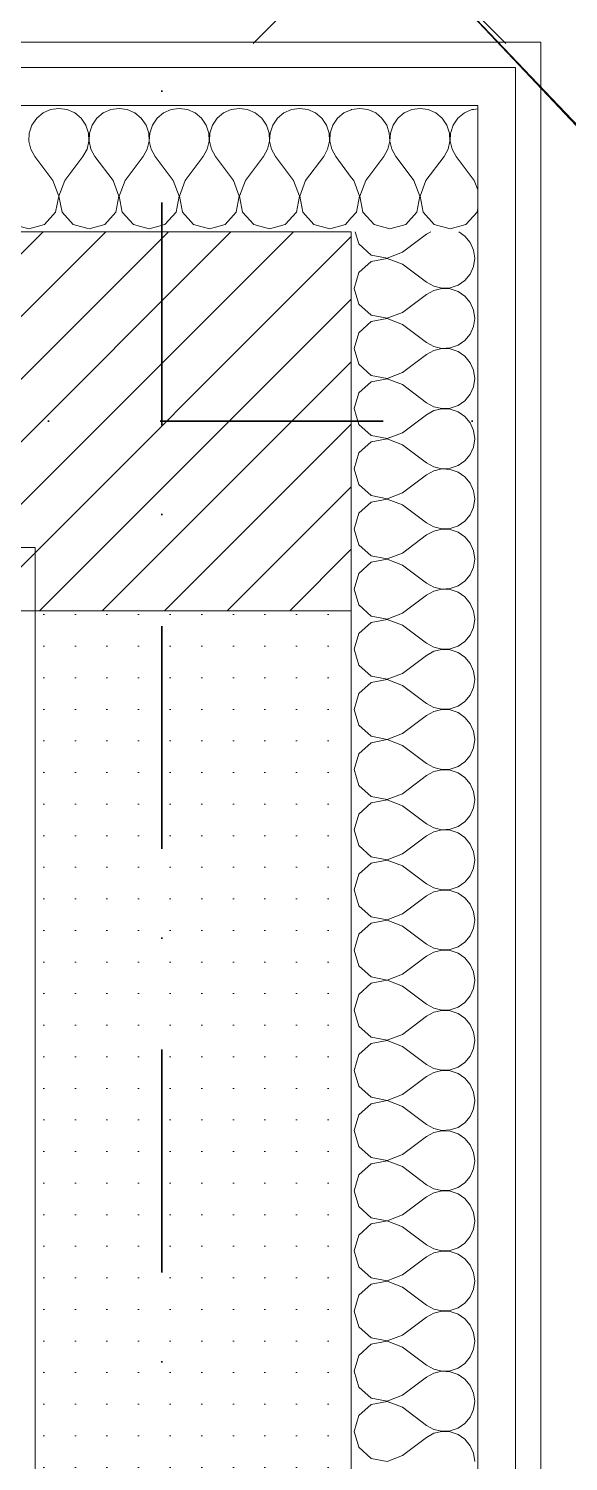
# Model space of a CAD drawing. Header units: millimetres. Extents: x 1322820 to 1391563, y 1051909 to 1098256.
# Drawn here: x 1365973 to 1366400, y 1089847 to 1090981 of the extents above; entities that cross this region are included whole.
import ezdxf
from ezdxf.enums import TextEntityAlignment as Align

# ---------------------------------------------------------------- set-up
doc = ezdxf.new("R2010")
doc.units = ezdxf.units.MM
doc.header["$MEASUREMENT"] = 0
doc.linetypes.add('AStair_dashed', pattern=[1800, 800, -1000])
doc.linetypes.add('Dot & Dashed', pattern=[335.138881, 176.388884, -88.194442, 0, -70.555556])
doc.layers.get('0').update_dxf_attribs({"true_color": 0x787878})
for name, color, linetype, lineweight, true_color in [('arhitectura - adnotatii_Pen_No__1', 7, 'Continuous', 13, 0x787878), ('arhitectura - decoratii fatada_Pen_No__101', 7, 'Continuous', 13, 0x787878), ('arhitectura - ghena_Pen_No__21', 7, 'Continuous', 20, 0x787878), ('New_arhitectura - axe_Pen_No__201', 7, 'Continuous', 35, 0x787878), ('New_arhitectura - desen 2D_Pen_No__2', 7, 'Continuous', 13, 0x787878), ('New_arhitectura - suprafete DTAC_Pen_No__14', 7, 'Continuous', 18, 0x787878), ('New_rezistenta - pereti de rezistenta_Pen_No__1', 7, 'Continuous', 13, 0x787878), ('New_rezistenta - pereti de rezistenta_Pen_No__21', 7, 'Continuous', 20, 0x787878), ('New_rezistenta - stalpi_Pen_No__1', 7, 'Continuous', 13, 0x787878)]:
    doc.layers.add(name, color=color, linetype=linetype, lineweight=lineweight, true_color=true_color)
for name, color, linetype, true_color in [('arhitectura - decoratii fatada', 7, 'Continuous', 0x787878), ('arhitectura - ghena', 7, 'Continuous', 0x787878), ('New_arhitectura - axe', 7, 'Continuous', 0x787878), ('New_rezistenta - pereti de rezistenta', 7, 'Continuous', 0x787878), ('New_rezistenta - stalpi', 7, 'Continuous', 0x787878)]:
    doc.layers.add(name, color=color, linetype=linetype, true_color=true_color)
doc.styles.add('GENERATED_STYLE_1', font='arialbd.ttf')
doc.dimstyles.new('GENERATED_STYLE__2', dxfattribs={"dimtxt": 0.18, "dimasz": 76, "dimexe": 0.18, "dimexo": 0.0625, "dimgap": 0.09, "dimtad": 0, "dimtih": 1, "dimtoh": 1, "dimdec": 4, "dimzin": 0, "dimdsep": 46, "dimcen": 0.09, "dimadec": 0, "dimazin": 0, "dimtfac": 1, "dimtdec": 4, "dimtmove": 0, "dimatfit": 3, "dimldrblk": 'ARROWHEAD_16', "dimfxl": 1, "dimtolj": 1, "dimtzin": 0, "dimarcsym": 0})

# ---------------------------------------------------------------- blocks, each defined once
blk = doc.blocks.new('*X80', base_point=(1356235.2, 1078942.6))
at = {"layer": 'New_rezistenta - pereti de rezistenta_Pen_No__1', "color": 7, "linetype": 'Continuous', "lineweight": 13}
for p, q in [((1366328.5, 1090917.9), (1366325.5, 1090917.5)), ((1366306.6, 1090892.3), (1366306.3, 1090898.3)), ((1366307.1, 1090898.8), (1366306.8, 1090892.3)), ((1366307.2, 1090899.3), (1366307.1, 1090898.8)), ((1366301.9, 1090880.1), (1366305.1, 1090885.9)), ((1366305.1, 1090885.9), (1366306.6, 1090892.3)), ((1366306.8, 1090892.3), (1366308.2, 1090885.9)), ((1366308.2, 1090885.9), (1366311.4, 1090880.1)), ((1366287.6, 1090861.1), (1366301.9, 1090880.1)), ((1366325.7, 1090861.1), (1366311.4, 1090880.1)), ((1366278.1, 1090861.1), (1366274.2, 1090866.3)), ((1366282.8, 1090848.9), (1366278.1, 1090861.1)), ((1366287.6, 1090861.1), (1366283, 1090848.9)), ((1366328.5, 1090853.7), (1366325.7, 1090861.1)), ((1366280.3, 1090836.1), (1366282.8, 1090848.9)), ((1366283, 1090848.9), (1366285.4, 1090836.1)), ((1366328, 1090836.1), (1366328.5, 1090839.2)), ((1366240.8, 1090832.8), (1366246.5, 1090826.5)), ((1366271.6, 1090826.5), (1366280.3, 1090836.1)), ((1366285.4, 1090836.1), (1366294.1, 1090826.5)), ((1366319.2, 1090826.5), (1366328, 1090836.1)), ((1366246.5, 1090826.5), (1366259, 1090823)), ((1366259, 1090823), (1366271.6, 1090826.5)), ((1366294.1, 1090826.5), (1366306.7, 1090823)), ((1366306.7, 1090823), (1366319.2, 1090826.5))]:
    blk.add_line(p, q, dxfattribs=at)
blk = doc.blocks.new('*X81', base_point=(1356235.2, 1078942.6))
at = {"layer": 'New_rezistenta - pereti de rezistenta_Pen_No__1', "color": 7, "linetype": 'Continuous', "lineweight": 13}
for p, q in [((1365997.1, 1090918.2), (1365990.6, 1090917.3)), ((1366003.6, 1090917.3), (1365997.1, 1090918.2)), ((1366044.8, 1090918.2), (1366038.3, 1090917.3)), ((1366051.3, 1090917.3), (1366044.8, 1090918.2)), ((1366092.4, 1090918.2), (1366085.9, 1090917.3)), ((1366098.9, 1090917.3), (1366092.4, 1090918.2)), ((1366140, 1090918.2), (1366133.5, 1090917.3)), ((1366146.5, 1090917.3), (1366140, 1090918.2)), ((1366187.6, 1090918.2), (1366181.1, 1090917.3)), ((1366194.1, 1090917.3), (1366187.6, 1090918.2)), ((1365979.6, 1090910.5), (1365975.8, 1090905.1)), ((1365984.6, 1090914.7), (1365979.6, 1090910.5)), ((1365990.6, 1090917.3), (1365984.6, 1090914.7)), ((1366009.7, 1090914.7), (1366003.6, 1090917.3)), ((1366014.7, 1090910.5), (1366009.7, 1090914.7)), ((1366018.4, 1090905.1), (1366014.7, 1090910.5)), ((1366027.2, 1090910.5), (1366023.5, 1090905.1)), ((1366032.2, 1090914.7), (1366027.2, 1090910.5)), ((1366038.3, 1090917.3), (1366032.2, 1090914.7)), ((1366057.3, 1090914.7), (1366051.3, 1090917.3)), ((1366062.3, 1090910.5), (1366057.3, 1090914.7)), ((1366066.1, 1090905.1), (1366062.3, 1090910.5)), ((1366074.8, 1090910.5), (1366071.1, 1090905.1)), ((1366079.9, 1090914.7), (1366074.8, 1090910.5)), ((1366085.9, 1090917.3), (1366079.9, 1090914.7)), ((1366104.9, 1090914.7), (1366098.9, 1090917.3)), ((1366110, 1090910.5), (1366104.9, 1090914.7)), ((1366113.7, 1090905.1), (1366110, 1090910.5)), ((1366122.4, 1090910.5), (1366118.7, 1090905.1)), ((1366127.5, 1090914.7), (1366122.4, 1090910.5)), ((1366133.5, 1090917.3), (1366127.5, 1090914.7)), ((1366152.5, 1090914.7), (1366146.5, 1090917.3)), ((1366157.6, 1090910.5), (1366152.5, 1090914.7)), ((1366161.3, 1090905.1), (1366157.6, 1090910.5)), ((1366170, 1090910.5), (1366166.3, 1090905.1)), ((1366175.1, 1090914.7), (1366170, 1090910.5)), ((1366181.1, 1090917.3), (1366175.1, 1090914.7)), ((1366200.1, 1090914.7), (1366194.1, 1090917.3)), ((1366205.2, 1090910.5), (1366200.1, 1090914.7)), ((1366208.9, 1090905.1), (1366205.2, 1090910.5)), ((1366217.7, 1090910.5), (1366213.9, 1090905.1)), ((1366222.7, 1090914.7), (1366217.7, 1090910.5)), ((1366228.5, 1090917.2), (1366222.7, 1090914.7)), ((1365973.7, 1090898.8), (1365973.4, 1090892.3)), ((1365975.8, 1090905.1), (1365973.7, 1090898.8)), ((1366020.5, 1090898.8), (1366018.4, 1090905.1)), ((1366020.9, 1090892.3), (1366020.5, 1090898.8)), ((1366021.4, 1090898.8), (1366021, 1090892.3)), ((1366023.5, 1090905.1), (1366021.4, 1090898.8)), ((1366068.2, 1090898.8), (1366066.1, 1090905.1)), ((1366068.5, 1090892.3), (1366068.2, 1090898.8)), ((1366069, 1090898.8), (1366068.7, 1090892.3)), ((1366071.1, 1090905.1), (1366069, 1090898.8)), ((1366115.8, 1090898.8), (1366113.7, 1090905.1)), ((1366116.1, 1090892.3), (1366115.8, 1090898.8)), ((1366116.6, 1090898.8), (1366116.3, 1090892.3)), ((1366118.7, 1090905.1), (1366116.6, 1090898.8)), ((1366163.4, 1090898.8), (1366161.3, 1090905.1)), ((1366163.7, 1090892.3), (1366163.4, 1090898.8)), ((1366164.2, 1090898.8), (1366163.9, 1090892.3)), ((1366166.3, 1090905.1), (1366164.2, 1090898.8)), ((1366211, 1090898.8), (1366208.9, 1090905.1)), ((1366211.3, 1090892.3), (1366211, 1090898.8)), ((1366211.8, 1090898.8), (1366211.5, 1090892.3)), ((1366213.9, 1090905.1), (1366211.8, 1090898.8)), ((1365973.4, 1090892.3), (1365974.9, 1090885.9)), ((1365974.9, 1090885.9), (1365978.1, 1090880.1)), ((1366016.2, 1090880.1), (1366019.4, 1090885.9)), ((1366019.4, 1090885.9), (1366020.9, 1090892.3)), ((1366021, 1090892.3), (1366022.5, 1090885.9)), ((1366022.5, 1090885.9), (1366025.7, 1090880.1)), ((1366063.8, 1090880.1), (1366067, 1090885.9)), ((1366067, 1090885.9), (1366068.5, 1090892.3)), ((1366068.7, 1090892.3), (1366070.2, 1090885.9)), ((1366070.2, 1090885.9), (1366073.3, 1090880.1)), ((1366111.4, 1090880.1), (1366114.6, 1090885.9)), ((1366114.6, 1090885.9), (1366116.1, 1090892.3)), ((1366116.3, 1090892.3), (1366117.8, 1090885.9)), ((1366117.8, 1090885.9), (1366121, 1090880.1)), ((1366159, 1090880.1), (1366162.2, 1090885.9)), ((1366162.2, 1090885.9), (1366163.7, 1090892.3)), ((1366163.9, 1090892.3), (1366165.4, 1090885.9)), ((1366165.4, 1090885.9), (1366168.6, 1090880.1)), ((1366206.7, 1090880.1), (1366209.8, 1090885.9)), ((1366209.8, 1090885.9), (1366211.3, 1090892.3)), ((1366211.5, 1090892.3), (1366213, 1090885.9)), ((1366213, 1090885.9), (1366216.2, 1090880.1)), ((1365992.4, 1090861.1), (1365978.1, 1090880.1)), ((1366001.9, 1090861.1), (1366016.2, 1090880.1)), ((1366040, 1090861.1), (1366025.7, 1090880.1)), ((1366049.5, 1090861.1), (1366063.8, 1090880.1)), ((1366087.6, 1090861.1), (1366073.3, 1090880.1)), ((1366097.1, 1090861.1), (1366111.4, 1090880.1)), ((1366135.2, 1090861.1), (1366121, 1090880.1)), ((1366144.8, 1090861.1), (1366159, 1090880.1)), ((1366182.9, 1090861.1), (1366168.6, 1090880.1)), ((1366192.4, 1090861.1), (1366206.7, 1090880.1)), ((1366228.5, 1090863.7), (1366216.2, 1090880.1)), ((1365997, 1090848.9), (1365992.4, 1090861.1)), ((1366001.9, 1090861.1), (1365997.2, 1090848.9)), ((1366044.7, 1090848.9), (1366040, 1090861.1)), ((1366049.5, 1090861.1), (1366044.9, 1090848.9)), ((1366092.3, 1090848.9), (1366087.6, 1090861.1)), ((1366097.1, 1090861.1), (1366092.5, 1090848.9)), ((1366139.9, 1090848.9), (1366135.2, 1090861.1)), ((1366144.8, 1090861.1), (1366140.1, 1090848.9)), ((1366187.5, 1090848.9), (1366182.9, 1090861.1)), ((1366192.4, 1090861.1), (1366187.7, 1090848.9)), ((1365994.6, 1090836.1), (1365997, 1090848.9)), ((1365997.2, 1090848.9), (1365999.7, 1090836.1)), ((1366042.2, 1090836.1), (1366044.7, 1090848.9)), ((1366044.9, 1090848.9), (1366047.3, 1090836.1)), ((1366089.9, 1090836.1), (1366092.3, 1090848.9)), ((1366092.5, 1090848.9), (1366094.9, 1090836.1)), ((1366137.5, 1090836.1), (1366139.9, 1090848.9)), ((1366140.1, 1090848.9), (1366142.5, 1090836.1)), ((1366185.1, 1090836.1), (1366187.5, 1090848.9)), ((1366187.7, 1090848.9), (1366190.1, 1090836.1)), ((1365985.8, 1090826.5), (1365994.6, 1090836.1)), ((1365999.7, 1090836.1), (1366008.4, 1090826.5)), ((1366033.5, 1090826.5), (1366042.2, 1090836.1)), ((1366047.3, 1090836.1), (1366056.1, 1090826.5)), ((1366081.1, 1090826.5), (1366089.9, 1090836.1)), ((1366094.9, 1090836.1), (1366103.7, 1090826.5)), ((1366128.7, 1090826.5), (1366137.5, 1090836.1)), ((1366142.5, 1090836.1), (1366151.3, 1090826.5)), ((1366176.3, 1090826.5), (1366185.1, 1090836.1)), ((1366190.1, 1090836.1), (1366198.9, 1090826.5)), ((1366223.9, 1090826.5), (1366228.5, 1090831.6)), ((1365960.8, 1090826.5), (1365973.3, 1090823)), ((1365973.3, 1090823), (1365985.8, 1090826.5)), ((1366008.4, 1090826.5), (1366021, 1090823)), ((1366021, 1090823), (1366033.5, 1090826.5)), ((1366056.1, 1090826.5), (1366068.6, 1090823)), ((1366068.6, 1090823), (1366081.1, 1090826.5)), ((1366103.7, 1090826.5), (1366116.2, 1090823)), ((1366116.2, 1090823), (1366128.7, 1090826.5)), ((1366151.3, 1090826.5), (1366163.8, 1090823)), ((1366163.8, 1090823), (1366176.3, 1090826.5)), ((1366198.9, 1090826.5), (1366211.4, 1090823)), ((1366211.4, 1090823), (1366223.9, 1090826.5))]:
    blk.add_line(p, q, dxfattribs=at)
blk = doc.blocks.new('*X82', base_point=(1356235.2, 1078942.6))
at = {"layer": 'New_rezistenta - pereti de rezistenta_Pen_No__1', "color": 7, "linetype": 'Continuous', "lineweight": 13}
for p, q in [((1366235.2, 1090918.2), (1366228.7, 1090917.3)), ((1366241.7, 1090917.3), (1366235.2, 1090918.2)), ((1366282.9, 1090918.2), (1366276.3, 1090917.3)), ((1366289.4, 1090917.3), (1366282.9, 1090918.2)), ((1366228.7, 1090917.3), (1366228.5, 1090917.2)), ((1366247.8, 1090914.7), (1366241.7, 1090917.3)), ((1366252.8, 1090910.5), (1366247.8, 1090914.7)), ((1366256.5, 1090905.1), (1366252.8, 1090910.5)), ((1366265.3, 1090910.5), (1366261.6, 1090905.1)), ((1366270.3, 1090914.7), (1366265.3, 1090910.5)), ((1366276.3, 1090917.3), (1366270.3, 1090914.7)), ((1366295.4, 1090914.7), (1366289.4, 1090917.3)), ((1366300.4, 1090910.5), (1366295.4, 1090914.7)), ((1366304.2, 1090905.1), (1366300.4, 1090910.5)), ((1366312.9, 1090910.5), (1366309.2, 1090905.1)), ((1366318, 1090914.7), (1366312.9, 1090910.5)), ((1366324, 1090917.3), (1366318, 1090914.7)), ((1366325.5, 1090917.5), (1366324, 1090917.3)), ((1366258.6, 1090898.8), (1366256.5, 1090905.1)), ((1366258.9, 1090892.3), (1366258.6, 1090898.8)), ((1366259.5, 1090898.8), (1366259.1, 1090892.3)), ((1366261.6, 1090905.1), (1366259.5, 1090898.8)), ((1366306.3, 1090898.8), (1366304.2, 1090905.1)), ((1366306.3, 1090898.3), (1366306.3, 1090898.8)), ((1366309.2, 1090905.1), (1366307.2, 1090899.3)), ((1366254.3, 1090880.1), (1366257.5, 1090885.9)), ((1366257.5, 1090885.9), (1366258.9, 1090892.3)), ((1366259.1, 1090892.3), (1366260.6, 1090885.9)), ((1366260.6, 1090885.9), (1366263.8, 1090880.1)), ((1366240, 1090861.1), (1366254.3, 1090880.1)), ((1366274.2, 1090866.3), (1366263.8, 1090880.1)), ((1366230.5, 1090861.1), (1366228.5, 1090863.7)), ((1366235.1, 1090848.9), (1366230.5, 1090861.1)), ((1366240, 1090861.1), (1366235.3, 1090848.9)), ((1366232.7, 1090836.1), (1366235.1, 1090848.9)), ((1366235.3, 1090848.9), (1366237.7, 1090836.1)), ((1366228.5, 1090831.6), (1366232.7, 1090836.1)), ((1366237.7, 1090836.1), (1366240.8, 1090832.8))]:
    blk.add_line(p, q, dxfattribs=at)
blk = doc.blocks.new('Wall_29_1', base_point=(1361828.5, 1090570.6))
at = {"layer": 'New_rezistenta - pereti de rezistenta_Pen_No__21', "color": 7, "linetype": 'Continuous', "lineweight": 20}
for p, q in [((1366228.5, 1090920.6), (1361828.5, 1090920.6)), ((1366328.5, 1090920.6), (1366228.5, 1090920.6)), ((1366328.5, 1090820.6), (1366328.5, 1090920.6))]:
    blk.add_line(p, q, dxfattribs=at)
at = {"layer": 'New_rezistenta - pereti de rezistenta_Pen_No__21', "color": 7, "linetype": 'Continuous', "lineweight": 20, "flags": 128}
for points in [[(1366358.5, 1090950.6), (1361828.5, 1090950.6)], [(1366358.5, 1090950.6), (1366358.5, 1090920.6)]]:
    blk.add_lwpolyline(points, dxfattribs=at)
at = {"layer": 'New_rezistenta - pereti de rezistenta', "color": 2, "lineweight": 13}
for name in ['*X81', '*X82', '*X80']:
    blk.add_blockref(name, (1356235.2, 1078942.6), dxfattribs=at)
blk = doc.blocks.new('*X91', base_point=(1356235.2, 1078942.6))
at = {"layer": 'New_rezistenta - pereti de rezistenta_Pen_No__1', "color": 7, "linetype": 'Continuous', "lineweight": 13}
for p, q in [((1366231.7, 1090820.6), (1366234.5, 1090811)), ((1366269, 1090804.5), (1366288.1, 1090818.8)), ((1366291.4, 1090820.6), (1366288.1, 1090818.8)), ((1366318.4, 1090817.3), (1366313.6, 1090820.6)), ((1366322.6, 1090812.2), (1366318.4, 1090817.3)), ((1366234.5, 1090811), (1366244.1, 1090802.2)), ((1366325.3, 1090806.2), (1366322.6, 1090812.2)), ((1366326.2, 1090799.7), (1366325.3, 1090806.2)), ((1366244.1, 1090797.2), (1366234.5, 1090788.4)), ((1366244.1, 1090802.2), (1366256.9, 1090799.8)), ((1366256.9, 1090799.6), (1366244.1, 1090797.2)), ((1366256.9, 1090799.8), (1366269, 1090804.5)), ((1366269, 1090795), (1366256.9, 1090799.6)), ((1366269, 1090795), (1366288.1, 1090780.7)), ((1366325.3, 1090793.2), (1366326.2, 1090799.7)), ((1366234.5, 1090788.4), (1366230.9, 1090775.9)), ((1366313, 1090778.4), (1366318.4, 1090782.1)), ((1366318.4, 1090782.1), (1366322.6, 1090787.2)), ((1366322.6, 1090787.2), (1366325.3, 1090793.2)), ((1366230.9, 1090775.9), (1366234.5, 1090763.4)), ((1366269, 1090756.9), (1366288.1, 1090771.1)), ((1366288.1, 1090780.7), (1366293.8, 1090777.5)), ((1366293.8, 1090774.3), (1366288.1, 1090771.1)), ((1366293.8, 1090777.5), (1366300.2, 1090776)), ((1366300.2, 1090775.8), (1366293.8, 1090774.3)), ((1366300.2, 1090776), (1366306.8, 1090776.3)), ((1366306.8, 1090775.5), (1366300.2, 1090775.8)), ((1366306.8, 1090776.3), (1366313, 1090778.4)), ((1366313, 1090773.4), (1366306.8, 1090775.5)), ((1366318.4, 1090769.7), (1366313, 1090773.4)), ((1366234.5, 1090763.4), (1366244.1, 1090754.6)), ((1366322.6, 1090764.6), (1366318.4, 1090769.7)), ((1366325.3, 1090758.6), (1366322.6, 1090764.6)), ((1366244.1, 1090749.6), (1366234.5, 1090740.8)), ((1366244.1, 1090754.6), (1366256.9, 1090752.2)), ((1366256.9, 1090752), (1366244.1, 1090749.6)), ((1366256.9, 1090752.2), (1366269, 1090756.9)), ((1366269, 1090747.3), (1366256.9, 1090752)), ((1366326.2, 1090752.1), (1366325.3, 1090758.6)), ((1366325.3, 1090745.6), (1366326.2, 1090752.1)), ((1366234.5, 1090740.8), (1366230.9, 1090728.3)), ((1366269, 1090747.3), (1366288.1, 1090733)), ((1366318.4, 1090734.5), (1366322.6, 1090739.6)), ((1366322.6, 1090739.6), (1366325.3, 1090745.6)), ((1366230.9, 1090728.3), (1366234.5, 1090715.8)), ((1366288.1, 1090733), (1366293.8, 1090729.9)), ((1366293.8, 1090726.7), (1366288.1, 1090723.5)), ((1366293.8, 1090729.9), (1366300.2, 1090728.4)), ((1366300.2, 1090728.2), (1366293.8, 1090726.7)), ((1366300.2, 1090728.4), (1366306.8, 1090728.7)), ((1366306.8, 1090727.9), (1366300.2, 1090728.2)), ((1366306.8, 1090728.7), (1366313, 1090730.8)), ((1366313, 1090725.8), (1366306.8, 1090727.9)), ((1366313, 1090730.8), (1366318.4, 1090734.5)), ((1366318.4, 1090722.1), (1366313, 1090725.8)), ((1366234.5, 1090715.8), (1366244.1, 1090707)), ((1366269, 1090709.2), (1366288.1, 1090723.5)), ((1366322.6, 1090717), (1366318.4, 1090722.1)), ((1366325.3, 1090711), (1366322.6, 1090717)), ((1366244.1, 1090707), (1366256.9, 1090704.6)), ((1366256.9, 1090704.4), (1366244.1, 1090702)), ((1366256.9, 1090704.6), (1366269, 1090709.2)), ((1366269, 1090699.7), (1366256.9, 1090704.4)), ((1366326.2, 1090704.5), (1366325.3, 1090711)), ((1366325.3, 1090698), (1366326.2, 1090704.5)), ((1366234.5, 1090693.2), (1366230.9, 1090680.7)), ((1366244.1, 1090702), (1366234.5, 1090693.2)), ((1366269, 1090699.7), (1366288.1, 1090685.4)), ((1366318.4, 1090686.9), (1366322.6, 1090692)), ((1366322.6, 1090692), (1366325.3, 1090698)), ((1366230.9, 1090680.7), (1366234.5, 1090668.1)), ((1366288.1, 1090685.4), (1366293.8, 1090682.2)), ((1366293.8, 1090682.2), (1366300.2, 1090680.8)), ((1366300.2, 1090680.6), (1366293.8, 1090679.1)), ((1366300.2, 1090680.8), (1366306.8, 1090681.1)), ((1366306.8, 1090680.3), (1366300.2, 1090680.6)), ((1366306.8, 1090681.1), (1366313, 1090683.2)), ((1366313, 1090678.2), (1366306.8, 1090680.3)), ((1366313, 1090683.2), (1366318.4, 1090686.9)), ((1366269, 1090661.6), (1366288.1, 1090675.9)), ((1366293.8, 1090679.1), (1366288.1, 1090675.9)), ((1366318.4, 1090674.4), (1366313, 1090678.2)), ((1366322.6, 1090669.4), (1366318.4, 1090674.4)), ((1366325.3, 1090663.4), (1366322.6, 1090669.4)), ((1366234.5, 1090668.1), (1366244.1, 1090659.4)), ((1366244.1, 1090659.4), (1366256.9, 1090657)), ((1366256.9, 1090657), (1366269, 1090661.6)), ((1366326.2, 1090656.9), (1366325.3, 1090663.4)), ((1366244.1, 1090654.3), (1366234.5, 1090645.6)), ((1366256.9, 1090656.8), (1366244.1, 1090654.3)), ((1366269, 1090652.1), (1366256.9, 1090656.8)), ((1366269, 1090652.1), (1366288.1, 1090637.8)), ((1366322.6, 1090644.3), (1366325.3, 1090650.3)), ((1366325.3, 1090650.3), (1366326.2, 1090656.9)), ((1366234.5, 1090645.6), (1366230.9, 1090633)), ((1366288.1, 1090637.8), (1366293.8, 1090634.6)), ((1366293.8, 1090634.6), (1366300.2, 1090633.1)), ((1366306.8, 1090633.5), (1366313, 1090635.6)), ((1366313, 1090635.6), (1366318.4, 1090639.3)), ((1366318.4, 1090639.3), (1366322.6, 1090644.3)), ((1366230.9, 1090633), (1366234.5, 1090620.5)), ((1366269, 1090614), (1366288.1, 1090628.3)), ((1366293.8, 1090631.5), (1366288.1, 1090628.3)), ((1366300.2, 1090633), (1366293.8, 1090631.5)), ((1366300.2, 1090633.1), (1366306.8, 1090633.5)), ((1366306.8, 1090632.6), (1366300.2, 1090633)), ((1366313, 1090630.5), (1366306.8, 1090632.6)), ((1366318.4, 1090626.8), (1366313, 1090630.5)), ((1366322.6, 1090621.8), (1366318.4, 1090626.8)), ((1366234.5, 1090620.5), (1366244.1, 1090611.8)), ((1366256.9, 1090609.3), (1366269, 1090614)), ((1366325.3, 1090615.7), (1366322.6, 1090621.8)), ((1366326.2, 1090609.2), (1366325.3, 1090615.7)), ((1366244.1, 1090606.7), (1366234.5, 1090597.9)), ((1366244.1, 1090611.8), (1366256.9, 1090609.3)), ((1366256.9, 1090609.1), (1366244.1, 1090606.7)), ((1366269, 1090604.5), (1366256.9, 1090609.1)), ((1366269, 1090604.5), (1366288.1, 1090590.2)), ((1366322.6, 1090596.7), (1366325.3, 1090602.7)), ((1366325.3, 1090602.7), (1366326.2, 1090609.2)), ((1366234.5, 1090597.9), (1366230.9, 1090585.4)), ((1366288.1, 1090590.2), (1366293.8, 1090587)), ((1366313, 1090587.9), (1366318.4, 1090591.7)), ((1366318.4, 1090591.7), (1366322.6, 1090596.7)), ((1366230.9, 1090585.4), (1366234.5, 1090572.9)), ((1366269, 1090566.4), (1366288.1, 1090580.7)), ((1366293.8, 1090583.8), (1366288.1, 1090580.7)), ((1366293.8, 1090587), (1366300.2, 1090585.5)), ((1366300.2, 1090585.3), (1366293.8, 1090583.8)), ((1366300.2, 1090585.5), (1366306.8, 1090585.8)), ((1366306.8, 1090585), (1366300.2, 1090585.3)), ((1366306.8, 1090585.8), (1366313, 1090587.9)), ((1366313, 1090582.9), (1366306.8, 1090585)), ((1366318.4, 1090579.2), (1366313, 1090582.9)), ((1366322.6, 1090574.1), (1366318.4, 1090579.2)), ((1366234.5, 1090572.9), (1366244.1, 1090564.1)), ((1366325.3, 1090568.1), (1366322.6, 1090574.1)), ((1366326.2, 1090561.6), (1366325.3, 1090568.1)), ((1366244.1, 1090559.1), (1366234.5, 1090550.3)), ((1366244.1, 1090564.1), (1366256.9, 1090561.7)), ((1366256.9, 1090561.5), (1366244.1, 1090559.1)), ((1366256.9, 1090561.7), (1366269, 1090566.4)), ((1366269, 1090556.9), (1366256.9, 1090561.5)), ((1366269, 1090556.9), (1366288.1, 1090542.6)), ((1366322.6, 1090549.1), (1366325.3, 1090555.1)), ((1366325.3, 1090555.1), (1366326.2, 1090561.6)), ((1366234.5, 1090550.3), (1366230.9, 1090537.8)), ((1366313, 1090540.3), (1366318.4, 1090544)), ((1366318.4, 1090544), (1366322.6, 1090549.1)), ((1366230.9, 1090537.8), (1366234.5, 1090525.3)), ((1366269, 1090518.8), (1366288.1, 1090533)), ((1366288.1, 1090542.6), (1366293.8, 1090539.4)), ((1366293.8, 1090536.2), (1366288.1, 1090533)), ((1366293.8, 1090539.4), (1366300.2, 1090537.9)), ((1366300.2, 1090537.7), (1366293.8, 1090536.2)), ((1366300.2, 1090537.9), (1366306.8, 1090538.2)), ((1366306.8, 1090537.4), (1366300.2, 1090537.7)), ((1366306.8, 1090538.2), (1366313, 1090540.3)), ((1366313, 1090535.3), (1366306.8, 1090537.4)), ((1366318.4, 1090531.6), (1366313, 1090535.3)), ((1366234.5, 1090525.3), (1366244.1, 1090516.5)), ((1366322.6, 1090526.5), (1366318.4, 1090531.6)), ((1366325.3, 1090520.5), (1366322.6, 1090526.5)), ((1366244.1, 1090511.5), (1366234.5, 1090502.7)), ((1366244.1, 1090516.5), (1366256.9, 1090514.1)), ((1366256.9, 1090513.9), (1366244.1, 1090511.5)), ((1366256.9, 1090514.1), (1366269, 1090518.8)), ((1366269, 1090509.2), (1366256.9, 1090513.9)), ((1366326.2, 1090514), (1366325.3, 1090520.5)), ((1366325.3, 1090507.5), (1366326.2, 1090514)), ((1366234.5, 1090502.7), (1366230.9, 1090490.2)), ((1366269, 1090509.2), (1366288.1, 1090495)), ((1366318.4, 1090496.4), (1366322.6, 1090501.5)), ((1366322.6, 1090501.5), (1366325.3, 1090507.5)), ((1366230.9, 1090490.2), (1366234.5, 1090477.7)), ((1366288.1, 1090495), (1366293.8, 1090491.8)), ((1366293.8, 1090488.6), (1366288.1, 1090485.4)), ((1366293.8, 1090491.8), (1366300.2, 1090490.3)), ((1366300.2, 1090490.1), (1366293.8, 1090488.6)), ((1366300.2, 1090490.3), (1366306.8, 1090490.6)), ((1366306.8, 1090489.8), (1366300.2, 1090490.1)), ((1366306.8, 1090490.6), (1366313, 1090492.7)), ((1366313, 1090487.7), (1366306.8, 1090489.8)), ((1366313, 1090492.7), (1366318.4, 1090496.4)), ((1366318.4, 1090484), (1366313, 1090487.7)), ((1366234.5, 1090477.7), (1366244.1, 1090468.9)), ((1366269, 1090471.1), (1366288.1, 1090485.4)), ((1366322.6, 1090478.9), (1366318.4, 1090484)), ((1366325.3, 1090472.9), (1366322.6, 1090478.9)), ((1366244.1, 1090468.9), (1366256.9, 1090466.5)), ((1366256.9, 1090466.3), (1366244.1, 1090463.9)), ((1366256.9, 1090466.5), (1366269, 1090471.1)), ((1366269, 1090461.6), (1366256.9, 1090466.3)), ((1366326.2, 1090466.4), (1366325.3, 1090472.9)), ((1366325.3, 1090459.9), (1366326.2, 1090466.4)), ((1366234.5, 1090455.1), (1366230.9, 1090442.6)), ((1366244.1, 1090463.9), (1366234.5, 1090455.1)), ((1366269, 1090461.6), (1366288.1, 1090447.3)), ((1366318.4, 1090448.8), (1366322.6, 1090453.9)), ((1366322.6, 1090453.9), (1366325.3, 1090459.9)), ((1366230.9, 1090442.6), (1366234.5, 1090430.1)), ((1366288.1, 1090447.3), (1366293.8, 1090444.2)), ((1366293.8, 1090444.2), (1366300.2, 1090442.7)), ((1366300.2, 1090442.5), (1366293.8, 1090441)), ((1366300.2, 1090442.7), (1366306.8, 1090443)), ((1366306.8, 1090442.2), (1366300.2, 1090442.5)), ((1366306.8, 1090443), (1366313, 1090445.1)), ((1366313, 1090440.1), (1366306.8, 1090442.2)), ((1366313, 1090445.1), (1366318.4, 1090448.8)), ((1366269, 1090423.5), (1366288.1, 1090437.8)), ((1366293.8, 1090441), (1366288.1, 1090437.8)), ((1366318.4, 1090436.3), (1366313, 1090440.1)), ((1366322.6, 1090431.3), (1366318.4, 1090436.3)), ((1366325.3, 1090425.3), (1366322.6, 1090431.3)), ((1366234.5, 1090430.1), (1366244.1, 1090421.3)), ((1366244.1, 1090421.3), (1366256.9, 1090418.9)), ((1366256.9, 1090418.9), (1366269, 1090423.5)), ((1366326.2, 1090418.8), (1366325.3, 1090425.3)), ((1366244.1, 1090416.2), (1366234.5, 1090407.5)), ((1366256.9, 1090418.7), (1366244.1, 1090416.2)), ((1366269, 1090414), (1366256.9, 1090418.7)), ((1366269, 1090414), (1366288.1, 1090399.7)), ((1366322.6, 1090406.2), (1366325.3, 1090412.3)), ((1366325.3, 1090412.3), (1366326.2, 1090418.8)), ((1366234.5, 1090407.5), (1366230.9, 1090395)), ((1366288.1, 1090399.7), (1366293.8, 1090396.5)), ((1366293.8, 1090396.5), (1366300.2, 1090395)), ((1366306.8, 1090395.4), (1366313, 1090397.5)), ((1366313, 1090397.5), (1366318.4, 1090401.2)), ((1366318.4, 1090401.2), (1366322.6, 1090406.2)), ((1366230.9, 1090395), (1366234.5, 1090382.4)), ((1366269, 1090375.9), (1366288.1, 1090390.2)), ((1366293.8, 1090393.4), (1366288.1, 1090390.2)), ((1366300.2, 1090394.9), (1366293.8, 1090393.4)), ((1366300.2, 1090395), (1366306.8, 1090395.4)), ((1366306.8, 1090394.5), (1366300.2, 1090394.9)), ((1366313, 1090392.4), (1366306.8, 1090394.5)), ((1366318.4, 1090388.7), (1366313, 1090392.4)), ((1366322.6, 1090383.7), (1366318.4, 1090388.7)), ((1366234.5, 1090382.4), (1366244.1, 1090373.7)), ((1366244.1, 1090373.7), (1366256.9, 1090371.2)), ((1366256.9, 1090371.2), (1366269, 1090375.9)), ((1366325.3, 1090377.6), (1366322.6, 1090383.7)), ((1366326.2, 1090371.1), (1366325.3, 1090377.6)), ((1366244.1, 1090368.6), (1366234.5, 1090359.8)), ((1366256.9, 1090371), (1366244.1, 1090368.6)), ((1366269, 1090366.4), (1366256.9, 1090371)), ((1366269, 1090366.4), (1366288.1, 1090352.1)), ((1366322.6, 1090358.6), (1366325.3, 1090364.6)), ((1366325.3, 1090364.6), (1366326.2, 1090371.1)), ((1366234.5, 1090359.8), (1366230.9, 1090347.3)), ((1366288.1, 1090352.1), (1366293.8, 1090348.9)), ((1366313, 1090349.8), (1366318.4, 1090353.6)), ((1366318.4, 1090353.6), (1366322.6, 1090358.6)), ((1366230.9, 1090347.3), (1366234.5, 1090334.8)), ((1366269, 1090328.3), (1366288.1, 1090342.6)), ((1366293.8, 1090345.7), (1366288.1, 1090342.6)), ((1366293.8, 1090348.9), (1366300.2, 1090347.4)), ((1366300.2, 1090347.2), (1366293.8, 1090345.7)), ((1366300.2, 1090347.4), (1366306.8, 1090347.7)), ((1366306.8, 1090346.9), (1366300.2, 1090347.2)), ((1366306.8, 1090347.7), (1366313, 1090349.8)), ((1366313, 1090344.8), (1366306.8, 1090346.9)), ((1366318.4, 1090341.1), (1366313, 1090344.8)), ((1366322.6, 1090336), (1366318.4, 1090341.1)), ((1366234.5, 1090334.8), (1366244.1, 1090326)), ((1366256.9, 1090323.6), (1366269, 1090328.3)), ((1366325.3, 1090330), (1366322.6, 1090336)), ((1366326.2, 1090323.5), (1366325.3, 1090330)), ((1366244.1, 1090321), (1366234.5, 1090312.2)), ((1366244.1, 1090326), (1366256.9, 1090323.6)), ((1366256.9, 1090323.4), (1366244.1, 1090321)), ((1366269, 1090318.8), (1366256.9, 1090323.4)), ((1366269, 1090318.8), (1366288.1, 1090304.5)), ((1366322.6, 1090311), (1366325.3, 1090317)), ((1366325.3, 1090317), (1366326.2, 1090323.5)), ((1366234.5, 1090312.2), (1366230.9, 1090299.7)), ((1366313, 1090302.2), (1366318.4, 1090305.9)), ((1366318.4, 1090305.9), (1366322.6, 1090311)), ((1366230.9, 1090299.7), (1366234.5, 1090287.2)), ((1366269, 1090280.7), (1366288.1, 1090295)), ((1366288.1, 1090304.5), (1366293.8, 1090301.3)), ((1366293.8, 1090298.1), (1366288.1, 1090295)), ((1366293.8, 1090301.3), (1366300.2, 1090299.8)), ((1366300.2, 1090299.6), (1366293.8, 1090298.1)), ((1366300.2, 1090299.8), (1366306.8, 1090300.1)), ((1366306.8, 1090299.3), (1366300.2, 1090299.6)), ((1366306.8, 1090300.1), (1366313, 1090302.2)), ((1366313, 1090297.2), (1366306.8, 1090299.3)), ((1366318.4, 1090293.5), (1366313, 1090297.2)), ((1366234.5, 1090287.2), (1366244.1, 1090278.4)), ((1366322.6, 1090288.4), (1366318.4, 1090293.5)), ((1366325.3, 1090282.4), (1366322.6, 1090288.4)), ((1366244.1, 1090273.4), (1366234.5, 1090264.6)), ((1366244.1, 1090278.4), (1366256.9, 1090276)), ((1366256.9, 1090275.8), (1366244.1, 1090273.4)), ((1366256.9, 1090276), (1366269, 1090280.7)), ((1366269, 1090271.1), (1366256.9, 1090275.8)), ((1366326.2, 1090275.9), (1366325.3, 1090282.4)), ((1366325.3, 1090269.4), (1366326.2, 1090275.9)), ((1366234.5, 1090264.6), (1366230.9, 1090252.1)), ((1366269, 1090271.1), (1366288.1, 1090256.9)), ((1366318.4, 1090258.3), (1366322.6, 1090263.4)), ((1366322.6, 1090263.4), (1366325.3, 1090269.4)), ((1366230.9, 1090252.1), (1366234.5, 1090239.6)), ((1366288.1, 1090256.9), (1366293.8, 1090253.7)), ((1366293.8, 1090250.5), (1366288.1, 1090247.3)), ((1366293.8, 1090253.7), (1366300.2, 1090252.2)), ((1366300.2, 1090252), (1366293.8, 1090250.5)), ((1366300.2, 1090252.2), (1366306.8, 1090252.5)), ((1366306.8, 1090251.7), (1366300.2, 1090252)), ((1366306.8, 1090252.5), (1366313, 1090254.6)), ((1366313, 1090249.6), (1366306.8, 1090251.7)), ((1366313, 1090254.6), (1366318.4, 1090258.3)), ((1366318.4, 1090245.9), (1366313, 1090249.6)), ((1366234.5, 1090239.6), (1366244.1, 1090230.8)), ((1366269, 1090233), (1366288.1, 1090247.3)), ((1366322.6, 1090240.8), (1366318.4, 1090245.9)), ((1366325.3, 1090234.8), (1366322.6, 1090240.8)), ((1366244.1, 1090230.8), (1366256.9, 1090228.4)), ((1366256.9, 1090228.2), (1366244.1, 1090225.8)), ((1366256.9, 1090228.4), (1366269, 1090233)), ((1366269, 1090223.5), (1366256.9, 1090228.2)), ((1366326.2, 1090228.3), (1366325.3, 1090234.8)), ((1366325.3, 1090221.8), (1366326.2, 1090228.3)), ((1366234.5, 1090217), (1366230.9, 1090204.5)), ((1366244.1, 1090225.8), (1366234.5, 1090217)), ((1366269, 1090223.5), (1366288.1, 1090209.2)), ((1366318.4, 1090210.7), (1366322.6, 1090215.8)), ((1366322.6, 1090215.8), (1366325.3, 1090221.8)), ((1366230.9, 1090204.5), (1366234.5, 1090192)), ((1366288.1, 1090209.2), (1366293.8, 1090206.1)), ((1366293.8, 1090206.1), (1366300.2, 1090204.6)), ((1366300.2, 1090204.4), (1366293.8, 1090202.9)), ((1366300.2, 1090204.6), (1366306.8, 1090204.9)), ((1366306.8, 1090204.1), (1366300.2, 1090204.4)), ((1366306.8, 1090204.9), (1366313, 1090207)), ((1366313, 1090202), (1366306.8, 1090204.1)), ((1366313, 1090207), (1366318.4, 1090210.7)), ((1366269, 1090185.4), (1366288.1, 1090199.7)), ((1366293.8, 1090202.9), (1366288.1, 1090199.7)), ((1366318.4, 1090198.2), (1366313, 1090202)), ((1366322.6, 1090193.2), (1366318.4, 1090198.2)), ((1366325.3, 1090187.2), (1366322.6, 1090193.2)), ((1366234.5, 1090192), (1366244.1, 1090183.2)), ((1366244.1, 1090183.2), (1366256.9, 1090180.8)), ((1366256.9, 1090180.8), (1366269, 1090185.4)), ((1366326.2, 1090180.7), (1366325.3, 1090187.2)), ((1366244.1, 1090178.2), (1366234.5, 1090169.4)), ((1366256.9, 1090180.6), (1366244.1, 1090178.2)), ((1366269, 1090175.9), (1366256.9, 1090180.6)), ((1366269, 1090175.9), (1366288.1, 1090161.6)), ((1366322.6, 1090168.1), (1366325.3, 1090174.2)), ((1366325.3, 1090174.2), (1366326.2, 1090180.7)), ((1366234.5, 1090169.4), (1366230.9, 1090156.9)), ((1366288.1, 1090161.6), (1366293.8, 1090158.4)), ((1366293.8, 1090158.4), (1366300.2, 1090157)), ((1366306.8, 1090157.3), (1366313, 1090159.4)), ((1366313, 1090159.4), (1366318.4, 1090163.1)), ((1366318.4, 1090163.1), (1366322.6, 1090168.1)), ((1366230.9, 1090156.9), (1366234.5, 1090144.3)), ((1366269, 1090137.8), (1366288.1, 1090152.1)), ((1366293.8, 1090155.3), (1366288.1, 1090152.1)), ((1366300.2, 1090156.8), (1366293.8, 1090155.3)), ((1366300.2, 1090157), (1366306.8, 1090157.3)), ((1366306.8, 1090156.4), (1366300.2, 1090156.8)), ((1366313, 1090154.3), (1366306.8, 1090156.4)), ((1366318.4, 1090150.6), (1366313, 1090154.3)), ((1366322.6, 1090145.6), (1366318.4, 1090150.6)), ((1366234.5, 1090144.3), (1366244.1, 1090135.6)), ((1366244.1, 1090135.6), (1366256.9, 1090133.1)), ((1366256.9, 1090133.1), (1366269, 1090137.8)), ((1366325.3, 1090139.6), (1366322.6, 1090145.6)), ((1366326.2, 1090133), (1366325.3, 1090139.6)), ((1366244.1, 1090130.5), (1366234.5, 1090121.8)), ((1366256.9, 1090133), (1366244.1, 1090130.5)), ((1366269, 1090128.3), (1366256.9, 1090133)), ((1366269, 1090128.3), (1366288.1, 1090114)), ((1366322.6, 1090120.5), (1366325.3, 1090126.5)), ((1366325.3, 1090126.5), (1366326.2, 1090133)), ((1366234.5, 1090121.8), (1366230.9, 1090109.2)), ((1366288.1, 1090114), (1366293.8, 1090110.8)), ((1366313, 1090111.8), (1366318.4, 1090115.5)), ((1366318.4, 1090115.5), (1366322.6, 1090120.5)), ((1366230.9, 1090109.2), (1366234.5, 1090096.7)), ((1366269, 1090090.2), (1366288.1, 1090104.5)), ((1366293.8, 1090107.7), (1366288.1, 1090104.5)), ((1366293.8, 1090110.8), (1366300.2, 1090109.3)), ((1366300.2, 1090109.1), (1366293.8, 1090107.7)), ((1366300.2, 1090109.3), (1366306.8, 1090109.7)), ((1366306.8, 1090108.8), (1366300.2, 1090109.1)), ((1366306.8, 1090109.7), (1366313, 1090111.8)), ((1366313, 1090106.7), (1366306.8, 1090108.8)), ((1366318.4, 1090103), (1366313, 1090106.7)), ((1366322.6, 1090097.9), (1366318.4, 1090103)), ((1366234.5, 1090096.7), (1366244.1, 1090087.9)), ((1366256.9, 1090085.5), (1366269, 1090090.2)), ((1366325.3, 1090091.9), (1366322.6, 1090097.9)), ((1366326.2, 1090085.4), (1366325.3, 1090091.9)), ((1366244.1, 1090082.9), (1366234.5, 1090074.1)), ((1366244.1, 1090087.9), (1366256.9, 1090085.5)), ((1366256.9, 1090085.3), (1366244.1, 1090082.9)), ((1366269, 1090080.7), (1366256.9, 1090085.3)), ((1366269, 1090080.7), (1366288.1, 1090066.4)), ((1366322.6, 1090072.9), (1366325.3, 1090078.9)), ((1366325.3, 1090078.9), (1366326.2, 1090085.4)), ((1366234.5, 1090074.1), (1366230.9, 1090061.6)), ((1366313, 1090064.1), (1366318.4, 1090067.9)), ((1366318.4, 1090067.9), (1366322.6, 1090072.9)), ((1366230.9, 1090061.6), (1366234.5, 1090049.1)), ((1366269, 1090042.6), (1366288.1, 1090056.9)), ((1366288.1, 1090066.4), (1366293.8, 1090063.2)), ((1366293.8, 1090060), (1366288.1, 1090056.9)), ((1366293.8, 1090063.2), (1366300.2, 1090061.7)), ((1366300.2, 1090061.5), (1366293.8, 1090060)), ((1366300.2, 1090061.7), (1366306.8, 1090062)), ((1366306.8, 1090061.2), (1366300.2, 1090061.5)), ((1366306.8, 1090062), (1366313, 1090064.1)), ((1366313, 1090059.1), (1366306.8, 1090061.2)), ((1366318.4, 1090055.4), (1366313, 1090059.1)), ((1366234.5, 1090049.1), (1366244.1, 1090040.3)), ((1366322.6, 1090050.3), (1366318.4, 1090055.4)), ((1366325.3, 1090044.3), (1366322.6, 1090050.3)), ((1366244.1, 1090035.3), (1366234.5, 1090026.5)), ((1366244.1, 1090040.3), (1366256.9, 1090037.9)), ((1366256.9, 1090037.7), (1366244.1, 1090035.3)), ((1366256.9, 1090037.9), (1366269, 1090042.6)), ((1366269, 1090033), (1366256.9, 1090037.7)), ((1366326.2, 1090037.8), (1366325.3, 1090044.3)), ((1366325.3, 1090031.3), (1366326.2, 1090037.8)), ((1366234.5, 1090026.5), (1366230.9, 1090014)), ((1366269, 1090033), (1366288.1, 1090018.8)), ((1366318.4, 1090020.2), (1366322.6, 1090025.3)), ((1366322.6, 1090025.3), (1366325.3, 1090031.3)), ((1366230.9, 1090014), (1366234.5, 1090001.5)), ((1366288.1, 1090018.8), (1366293.8, 1090015.6)), ((1366293.8, 1090012.4), (1366288.1, 1090009.2)), ((1366293.8, 1090015.6), (1366300.2, 1090014.1)), ((1366300.2, 1090013.9), (1366293.8, 1090012.4)), ((1366300.2, 1090014.1), (1366306.8, 1090014.4)), ((1366306.8, 1090013.6), (1366300.2, 1090013.9)), ((1366306.8, 1090014.4), (1366313, 1090016.5)), ((1366313, 1090011.5), (1366306.8, 1090013.6)), ((1366313, 1090016.5), (1366318.4, 1090020.2)), ((1366318.4, 1090007.8), (1366313, 1090011.5)), ((1366234.5, 1090001.5), (1366244.1, 1089992.7)), ((1366269, 1089995), (1366288.1, 1090009.2)), ((1366322.6, 1090002.7), (1366318.4, 1090007.8)), ((1366325.3, 1089996.7), (1366322.6, 1090002.7)), ((1366244.1, 1089992.7), (1366256.9, 1089990.3)), ((1366256.9, 1089990.1), (1366244.1, 1089987.7)), ((1366256.9, 1089990.3), (1366269, 1089995)), ((1366269, 1089985.4), (1366256.9, 1089990.1)), ((1366326.2, 1089990.2), (1366325.3, 1089996.7)), ((1366325.3, 1089983.7), (1366326.2, 1089990.2)), ((1366234.5, 1089978.9), (1366230.9, 1089966.4)), ((1366244.1, 1089987.7), (1366234.5, 1089978.9)), ((1366269, 1089985.4), (1366288.1, 1089971.1)), ((1366318.4, 1089972.6), (1366322.6, 1089977.7)), ((1366322.6, 1089977.7), (1366325.3, 1089983.7)), ((1366230.9, 1089966.4), (1366234.5, 1089953.9)), ((1366288.1, 1089971.1), (1366293.8, 1089968)), ((1366293.8, 1089968), (1366300.2, 1089966.5)), ((1366300.2, 1089966.3), (1366293.8, 1089964.8)), ((1366300.2, 1089966.5), (1366306.8, 1089966.8)), ((1366306.8, 1089966), (1366300.2, 1089966.3)), ((1366306.8, 1089966.8), (1366313, 1089968.9)), ((1366313, 1089963.9), (1366306.8, 1089966)), ((1366313, 1089968.9), (1366318.4, 1089972.6)), ((1366269, 1089947.3), (1366288.1, 1089961.6)), ((1366293.8, 1089964.8), (1366288.1, 1089961.6)), ((1366318.4, 1089960.1), (1366313, 1089963.9)), ((1366322.6, 1089955.1), (1366318.4, 1089960.1)), ((1366325.3, 1089949.1), (1366322.6, 1089955.1)), ((1366234.5, 1089953.9), (1366244.1, 1089945.1)), ((1366244.1, 1089945.1), (1366256.9, 1089942.7)), ((1366256.9, 1089942.7), (1366269, 1089947.3)), ((1366326.2, 1089942.6), (1366325.3, 1089949.1)), ((1366244.1, 1089940.1), (1366234.5, 1089931.3)), ((1366256.9, 1089942.5), (1366244.1, 1089940.1)), ((1366269, 1089937.8), (1366256.9, 1089942.5)), ((1366269, 1089937.8), (1366288.1, 1089923.5)), ((1366322.6, 1089930.1), (1366325.3, 1089936.1)), ((1366325.3, 1089936.1), (1366326.2, 1089942.6)), ((1366234.5, 1089931.3), (1366230.9, 1089918.8)), ((1366288.1, 1089923.5), (1366293.8, 1089920.3)), ((1366293.8, 1089920.3), (1366300.2, 1089918.9)), ((1366306.8, 1089919.2), (1366313, 1089921.3)), ((1366313, 1089921.3), (1366318.4, 1089925)), ((1366318.4, 1089925), (1366322.6, 1089930.1)), ((1366230.9, 1089918.8), (1366234.5, 1089906.2)), ((1366269, 1089899.7), (1366288.1, 1089914)), ((1366293.8, 1089917.2), (1366288.1, 1089914)), ((1366300.2, 1089918.7), (1366293.8, 1089917.2)), ((1366300.2, 1089918.9), (1366306.8, 1089919.2)), ((1366306.8, 1089918.3), (1366300.2, 1089918.7)), ((1366313, 1089916.2), (1366306.8, 1089918.3)), ((1366318.4, 1089912.5), (1366313, 1089916.2)), ((1366322.6, 1089907.5), (1366318.4, 1089912.5)), ((1366234.5, 1089906.2), (1366244.1, 1089897.5)), ((1366244.1, 1089897.5), (1366256.9, 1089895)), ((1366256.9, 1089895), (1366269, 1089899.7)), ((1366325.3, 1089901.5), (1366322.6, 1089907.5)), ((1366326.2, 1089895), (1366325.3, 1089901.5)), ((1366244.1, 1089892.4), (1366234.5, 1089883.7)), ((1366256.9, 1089894.9), (1366244.1, 1089892.4)), ((1366269, 1089890.2), (1366256.9, 1089894.9)), ((1366269, 1089890.2), (1366288.1, 1089875.9)), ((1366322.6, 1089882.4), (1366325.3, 1089888.4)), ((1366325.3, 1089888.4), (1366326.2, 1089895)), ((1366234.5, 1089883.7), (1366230.9, 1089871.1)), ((1366288.1, 1089875.9), (1366293.8, 1089872.7)), ((1366313, 1089873.7), (1366318.4, 1089877.4)), ((1366318.4, 1089877.4), (1366322.6, 1089882.4)), ((1366230.9, 1089871.1), (1366234.5, 1089858.6)), ((1366269, 1089852.1), (1366288.1, 1089866.4)), ((1366293.8, 1089869.6), (1366288.1, 1089866.4)), ((1366293.8, 1089872.7), (1366300.2, 1089871.2)), ((1366300.2, 1089871), (1366293.8, 1089869.6)), ((1366300.2, 1089871.2), (1366306.8, 1089871.6)), ((1366306.8, 1089870.7), (1366300.2, 1089871)), ((1366306.8, 1089871.6), (1366313, 1089873.7)), ((1366313, 1089868.6), (1366306.8, 1089870.7)), ((1366318.4, 1089864.9), (1366313, 1089868.6)), ((1366322.6, 1089859.8), (1366318.4, 1089864.9)), ((1366234.5, 1089858.6), (1366244.1, 1089849.8)), ((1366256.9, 1089847.4), (1366269, 1089852.1)), ((1366325.3, 1089853.8), (1366322.6, 1089859.8)), ((1366326.2, 1089847.3), (1366325.3, 1089853.8)), ((1366244.1, 1089849.8), (1366256.9, 1089847.4))]:
    blk.add_line(p, q, dxfattribs=at)
blk = doc.blocks.new('Wall_31_1', base_point=(1365978.5, 1085033.4))
at = {"layer": 'New_rezistenta - pereti de rezistenta', "linetype": 'Continuous', "lineweight": 0, "true_color": 0x000000}
h = blk.add_hatch(dxfattribs=at)
h.set_pattern_fill('GYPSUM_0001', color=18, style=0, pattern_type=2)
h.set_pattern_definition([(0, (1356235.236, 1078942.57), (0, 25), [0, -25])])
h.paths.add_polyline_path([(1366228.5, 1090520.6), (1365978.5, 1090520.6), (1365978.5, 1088783.4), (1366108.5, 1088783.4), (1366158.5, 1088783.4), (1366228.5, 1088783.4)])
at = {"layer": 'New_rezistenta - pereti de rezistenta_Pen_No__21', "color": 7, "linetype": 'Continuous', "lineweight": 20}
for p, q in [((1366328.5, 1090820.6), (1366328.5, 1090920.6)), ((1366328.5, 1088783.4), (1366328.5, 1090820.6)), ((1366228.5, 1088783.4), (1366228.5, 1090520.6))]:
    blk.add_line(p, q, dxfattribs=at)
at = {"layer": 'New_rezistenta - pereti de rezistenta_Pen_No__21', "color": 7, "linetype": 'Continuous', "lineweight": 20, "flags": 128}
for points in [[(1366358.5, 1088783.4), (1366358.5, 1090920.6)], [(1365978.5, 1090520.6), (1365978.5, 1088783.4)]]:
    blk.add_lwpolyline(points, dxfattribs=at)
at = {"layer": 'New_rezistenta - pereti de rezistenta', "color": 2, "lineweight": 13}
blk.add_blockref('*X91', (1356235.2, 1078942.6), dxfattribs=at)
blk = doc.blocks.new('Wall_135_1', base_point=(1366378.5, 1090970.6))
at = {"layer": 'arhitectura - decoratii fatada_Pen_No__101', "color": 253, "linetype": 'Continuous', "lineweight": 13, "flags": 128}
for points in [[(1366378.5, 1090970.6), (1364063.5, 1090970.6)], [(1366378.5, 1090970.6), (1366378.5, 1090950.6)], [(1364063.5, 1090950.6), (1366358.5, 1090950.6)]]:
    blk.add_lwpolyline(points, dxfattribs=at)
blk = doc.blocks.new('Wall_136_1', base_point=(1366378.5, 1090970.6))
at = {"layer": 'arhitectura - decoratii fatada_Pen_No__101', "color": 253, "linetype": 'Continuous', "lineweight": 13, "flags": 128}
for points in [[(1366378.5, 1090970.6), (1364063.5, 1090970.6)], [(1366378.5, 1090970.6), (1366378.5, 1090950.6)], [(1364063.5, 1090950.6), (1366358.5, 1090950.6)]]:
    blk.add_lwpolyline(points, dxfattribs=at)
blk = doc.blocks.new('Wall_137_1', base_point=(1366378.5, 1090970.6))
at = {"layer": 'arhitectura - decoratii fatada_Pen_No__101', "color": 253, "linetype": 'Continuous', "lineweight": 13, "flags": 128}
for points in [[(1366378.5, 1090970.6), (1364063.5, 1090970.6)], [(1366378.5, 1090970.6), (1366378.5, 1090950.6)], [(1364063.5, 1090950.6), (1366358.5, 1090950.6)]]:
    blk.add_lwpolyline(points, dxfattribs=at)
blk = doc.blocks.new('Wall_206_1', base_point=(1366378.5, 1088793.4))
at = {"layer": 'arhitectura - decoratii fatada_Pen_No__101', "color": 253, "linetype": 'Continuous', "lineweight": 13, "flags": 128}
for points in [[(1366358.5, 1090950.6), (1366358.5, 1088793.4)], [(1366378.5, 1088793.4), (1366378.5, 1090950.6)]]:
    blk.add_lwpolyline(points, dxfattribs=at)
blk = doc.blocks.new('Wall_207_1', base_point=(1366378.5, 1088793.4))
at = {"layer": 'arhitectura - decoratii fatada_Pen_No__101', "color": 253, "linetype": 'Continuous', "lineweight": 13, "flags": 128}
for points in [[(1366358.5, 1090950.6), (1366358.5, 1088793.4)], [(1366378.5, 1088793.4), (1366378.5, 1090950.6)]]:
    blk.add_lwpolyline(points, dxfattribs=at)
blk = doc.blocks.new('Wall_208_1', base_point=(1366378.5, 1088793.4))
at = {"layer": 'arhitectura - decoratii fatada_Pen_No__101', "color": 253, "linetype": 'Continuous', "lineweight": 13, "flags": 128}
for points in [[(1366358.5, 1090950.6), (1366358.5, 1088793.4)], [(1366378.5, 1088793.4), (1366378.5, 1090950.6)]]:
    blk.add_lwpolyline(points, dxfattribs=at)
blk = doc.blocks.new('Floor Drain Symbol 23_2')
at = {"layer": 'arhitectura - ghena_Pen_No__21', "color": 7, "linetype": 'Continuous', "lineweight": 20}
for p, q in [((64.6, 135.4), (0, 200)), ((135.4, 135.4), (200, 200)), ((64.6, 64.6), (0, 0)), ((135.4, 64.6), (200, 0))]:
    blk.add_line(p, q, dxfattribs=at)
at = {"layer": 'arhitectura - ghena_Pen_No__21', "color": 7, "linetype": 'Continuous', "lineweight": 20, "flags": 128}
blk.add_lwpolyline([(150, 100, 1), (50, 100, 1)], format="xyb", close=True, dxfattribs=at)
blk = doc.blocks.new('Column_4_1', base_point=(1366078.5, 1090670.6))
at = {"layer": 'New_rezistenta - stalpi', "linetype": 'Continuous', "lineweight": 0, "true_color": 0x000000}
h = blk.add_hatch(dxfattribs=at)
h.set_pattern_fill('BETON_C16_20__1__0001', color=18, style=0, pattern_type=2)
h.set_pattern_definition([(45, (1356235.236, 1078942.57), (-24.74874, 24.74874), [])])
h.paths.add_polyline_path([(1365928.5, 1090520.6), (1366228.5, 1090520.6), (1366228.5, 1090820.6), (1365928.5, 1090820.6)])
at = {"layer": 'New_rezistenta - stalpi_Pen_No__1', "color": 7, "linetype": 'Continuous', "lineweight": 13, "flags": 128}
blk.add_lwpolyline([(1365928.5, 1090520.6), (1366228.5, 1090520.6), (1366228.5, 1090820.6), (1365928.5, 1090820.6)], close=True, dxfattribs=at)
blk = doc.blocks.new('ARROWHEAD_16')
at = {"linetype": 'Continuous', "lineweight": 0}
blk.add_hatch(color=0, dxfattribs=at).paths.add_polyline_path([(-0.9093, 0.525), (0, 0), (-0.9093, -0.525)])
at = {"color": 0, "linetype": 'Continuous', "lineweight": 0}
blk.add_line((0, 0), (-1, 0), dxfattribs=at)
blk = doc.blocks.new('Standard grid marker')
at = {"layer": 'New_arhitectura - axe_Pen_No__201', "linetype": 'Dot & Dashed', "lineweight": 35}
blk.add_line((1000, 0), (43350, 0), dxfattribs=at)
at = {"layer": 'New_arhitectura - axe_Pen_No__201', "lineweight": 35, "style": 'GENERATED_STYLE_1'}
for tag, p in [('AC_MarkerText_1_0', (-106.1, 7.1)), ('AC_MarkerText_1_1', (44456, 7.1))]:
    blk.add_attdef(tag, text='', height=125, rotation=270, dxfattribs=at).set_placement(p, align=Align.MIDDLE_CENTER)
blk = doc.blocks.new('Standard grid marker_3')
at = {"layer": 'New_arhitectura - axe_Pen_No__201', "linetype": 'Dot & Dashed', "lineweight": 35}
blk.add_line((1000, 0), (27856.1, 0), dxfattribs=at)
at = {"layer": 'New_arhitectura - axe_Pen_No__201', "lineweight": 35, "style": 'GENERATED_STYLE_1'}
blk.add_attdef('AC_MarkerText_1', text='', height=125, rotation=180, dxfattribs=at).set_placement((-106.1, 7.1), align=Align.MIDDLE_CENTER)
blk = doc.blocks.new('terasa')
at = {"layer": 'New_arhitectura - desen 2D_Pen_No__2', "linetype": 'AStair_dashed', "lineweight": 13}
blk.add_line((1366250.832, 1091069.561), (1372278.547, 1084683.356), dxfattribs=at)
at = {"layer": 'New_arhitectura - suprafete DTAC_Pen_No__14', "linetype": 'Continuous', "lineweight": 18, "flags": 128}
blk.add_lwpolyline([(1361828.539, 1090570.6), (1361828.539, 1085033.356), (1365978.539, 1085033.356), (1365978.539, 1090570.6)], close=True, dxfattribs=at)
at = {"layer": 'arhitectura - decoratii fatada', "lineweight": 20}
for name, p in [('Wall_135_1', (1366378.539, 1090970.6)), ('Wall_136_1', (1366378.539, 1090970.6)), ('Wall_137_1', (1366378.539, 1090970.6)), ('Wall_206_1', (1366378.539, 1088793.356)), ('Wall_207_1', (1366378.539, 1088793.356)), ('Wall_208_1', (1366378.539, 1088793.356))]:
    blk.add_blockref(name, p, dxfattribs=at)
at = {"layer": 'arhitectura - ghena', "linetype": 'Continuous', "lineweight": 13, "xscale": -1, "zscale": 1000}
blk.add_blockref('Floor Drain Symbol 23_2', (1366350.832, 1090969.561), dxfattribs=at)
at = {"layer": 'New_arhitectura - axe', "linetype": 'Continuous', "lineweight": 13, "zscale": 1000}
for name, p, rotation in [('Standard grid marker', (1366078.539, 1052120.65), 90), ('Standard grid marker_3', (1375634.605, 1090670.6), 180)]:
    blk.add_blockref(name, p, dxfattribs=dict(at, rotation=rotation))
at = {"layer": 'New_rezistenta - pereti de rezistenta', "lineweight": 13}
for name, p in [('Wall_29_1', (1361828.539, 1090570.6)), ('Wall_31_1', (1365978.539, 1085033.356))]:
    blk.add_blockref(name, p, dxfattribs=at)
at = {"layer": 'New_rezistenta - stalpi', "lineweight": 13}
blk.add_blockref('Column_4_1', (1366078.539, 1090670.6), dxfattribs=at)
at = {"layer": 'arhitectura - adnotatii_Pen_No__1', "linetype": 'Continuous', "lineweight": 13, "annotation_type": 0, "has_hookline": 1, "hookline_direction": 0, "text_width": 1317.872}
blk.add_leader([(1366250.832, 1091069.561), (1366509.572, 1090797.385), (1367913.097, 1090797.385)], dimstyle='GENERATED_STYLE__2', dxfattribs=at)

msp = doc.modelspace()

# ---------------------------------------------------------------- block references
msp.add_blockref('terasa', (0, 0))

doc.saveas('drawing.dxf')
